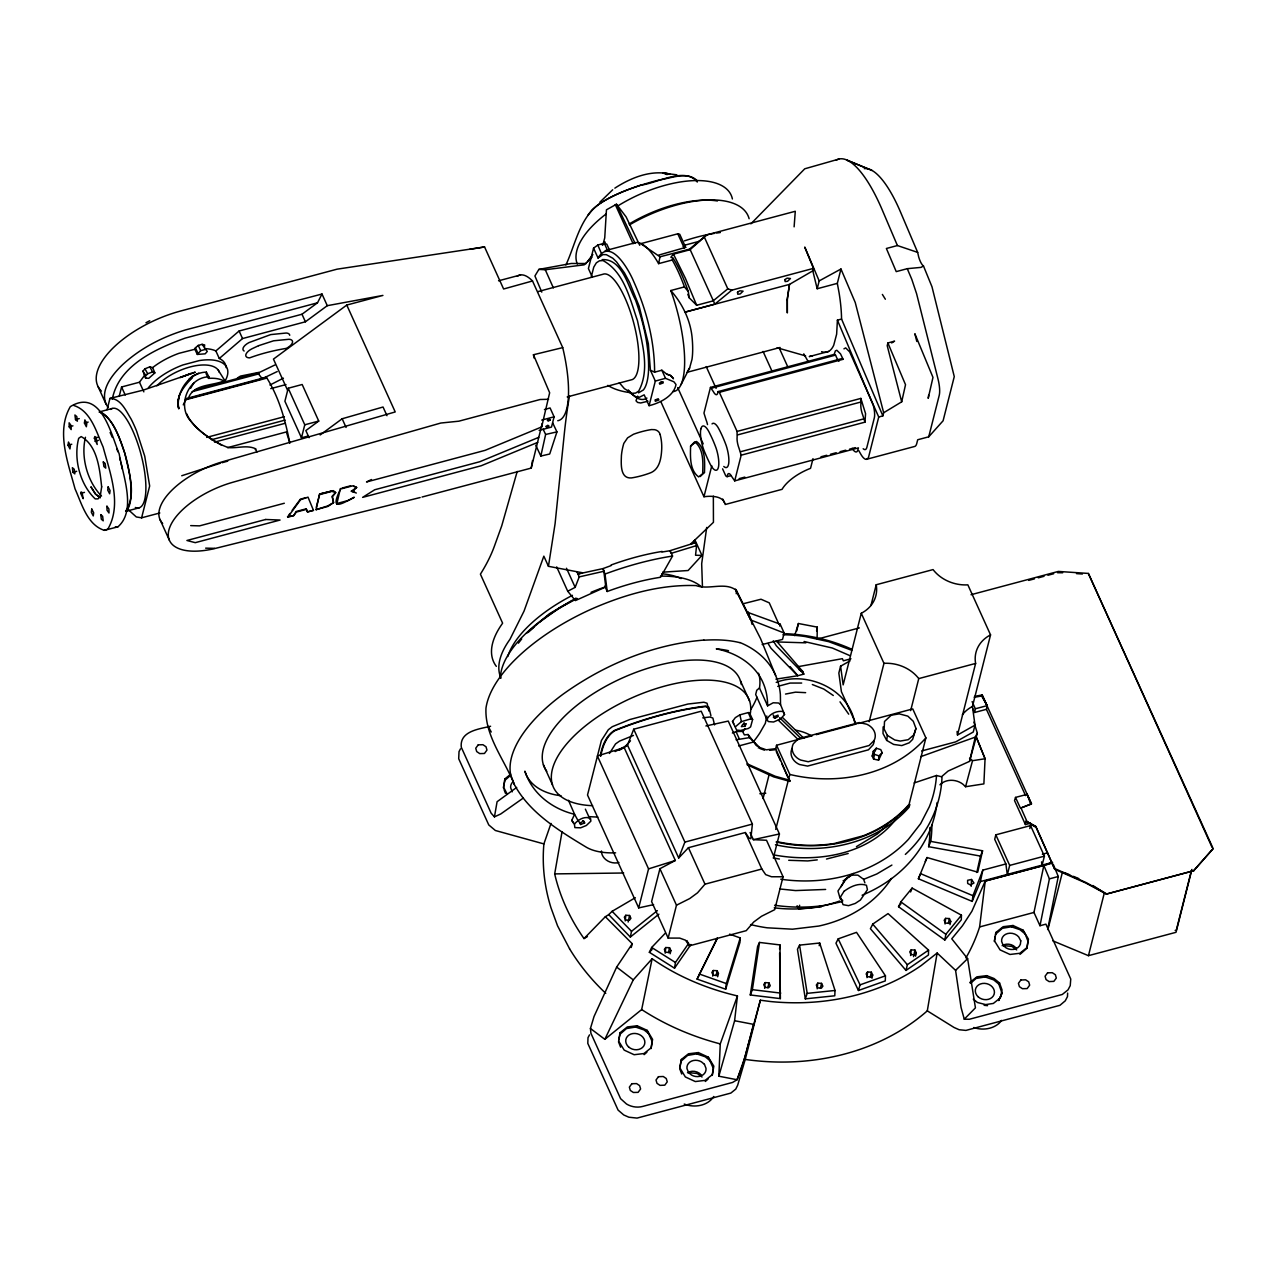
<?xml version="1.0" encoding="UTF-8"?>
<svg xmlns="http://www.w3.org/2000/svg" width="1277" height="1277" viewBox="0 0 1277 1277"><rect width="100%" height="100%" fill="white"/><g stroke="black" fill="none" stroke-linecap="round" stroke-linejoin="round"><path stroke-width="1.5" d="M673.458 378.822L670.92 375.661L666.674 374.113L661.853 370.218L654.606 372.166C654.558 340.911 646.513 309.928 633.711 281.547C628.97 270.022 610.47 237.075 598.035 258.018L593.566 248.153L597.828 245.024L604.308 243.3L606.83 244.194L609.496 250.084M690.586 446.056C690.378 456.256 689.404 470.096 698.631 476.912L704.489 472.298C704.744 462.114 705.638 448.339 696.508 441.475L690.586 446.056L694.752 441.81C703.755 448.913 703.036 462.466 702.701 472.777M817.104 638.803L817.28 627.119L798.412 623.511L794.693 635.611M883.125 726.884L883.014 733.525L886.685 740.405L893.629 744.427L901.801 745.576L909.224 742.799L912.656 739.351L915.96 728.465L913.294 721.297L907.835 716.142L899.247 713.859L891.266 715.2L884.514 721.473L884.131 729.087L887.355 735.376L894.746 739.974L900.237 741.059L908.202 739.702L913.789 734.898L915.96 728.465M837.329 283.366L817.184 288.746L819.18 280.908L840.968 269.016L837.329 283.366L839.085 292.864A78.264 23.848 75.1 0 1 841.559 319.058L837.409 320.16L836.643 334.159L833.753 345.141A78.264 23.848 75.1 0 1 821.622 351.654M928.555 950.136L928.443 955.004L906 970.424L870.419 928.714L872.734 924.117L888.042 913.598L928.555 950.136L907.356 964.694L906 970.424M885.44 975.804L885.296 980.912L858.431 990.489L835.956 943.224L838.191 938.866L856.516 932.338L885.44 975.804L860.059 984.854L858.431 990.489M961.437 915.194L961.294 919.807L944.804 940.032L898.545 906.718L900.844 901.881L912.113 888.09L961.437 915.194L945.858 934.301L944.804 940.032M982.572 850.785L980.497 856.101L928.618 846.699L930.71 841.399L982.572 850.785L977.735 872.175L927.054 857.537L918.386 878.752L972.18 901.402L980.385 881.593L1052.44 862.374L1043.852 865.455L1033.971 912.448L1039.989 925.729L1045.911 924.149L1070.749 979.044L1070.238 985.636L1068.035 989.851L1062.272 994.48L969.339 1019.269L964.263 1019.174L961.054 1007.441L955.579 970.36L937.142 953.025L921.164 965.572A217.106 181.462 14.2 0 1 770.542 1001.535L760.358 1000.21L742.831 1064.555L737.068 1079.735L718.839 1076.208L720.26 1043.9L737.452 995.932C707.091 988.797 677.736 976.666 652.132 958.724L633.264 979.874L604.835 1039.318L590.437 1028.48L594.028 1016.524L616.647 967.088L632.275 943.751L605.346 916.71L584.004 938.579A220.139 183.984 14.2 0 1 554.681 873.899L562.024 831.87M1067.636 993.091L1067.476 996.603L1065.273 1000.817L1059.958 1005.302L965.907 1030.411L959.107 1029.725L954.047 1027.474L927.294 1010.857A222.006 185.548 14.2 0 1 745.225 1059.431L737.675 1085.195L735.775 1089.105L730.843 1093.08L637.047 1118.093L628.875 1117.215L623.751 1114.965L618.084 1110.096L587.803 1043.405L587.995 1037.674L589.511 1034.865M835.03 990.473L834.775 995.789L805.324 998.853L797.471 949.274L799.562 945.124L819.674 943.017L835.03 990.473L807.192 993.362L805.324 998.853M971.19 886.318L971.51 879.47L967.615 880.3L967.663 883.461L970.456 884.897L973.968 882.998L971.51 879.47M729.598 934.157L740.229 937.925L739.974 942.314L725.671 989.212L697.098 979.108L717.307 937.909M289.783 442.864C285.266 420.277 279.344 398.089 266.909 378.088L265.712 377.338L186.522 398.472L183.249 404.857M971.031 594.715L1058.314 571.426L1088.371 573.437L1212.033 847.258M780.327 998.614L780.008 944.932L759.496 942.442L757.612 946.449L750.285 994.975L780.327 998.614L779.624 953.073M708.288 1057.164L713.827 1066.167L712.231 1075.41L713.3 1068.29L708.288 1057.164L698.343 1052.583L688.495 1053.78L681.359 1059.463L679.923 1066.806M878.592 760.166L878.927 755.888L882.136 752.68L880.779 749.631L876.293 748.21L873.308 751.275L872.207 756.064L873.596 759.097L878.592 760.166L882.136 752.68M1026.9 948.316L1028.448 939.138L1022.973 930.087L1013.012 925.506L1003.163 926.687L996.028 932.386L995.406 934.381L1002.317 928.315L1011.416 926.783L1019.956 929.704L1025.208 933.966L1027.969 941.197L1026.9 948.316L1019.988 954.382M647.136 1030.347L652.595 1039.398L651.062 1048.577L652.116 1041.457L647.136 1030.347L637.159 1025.766L627.326 1026.947L620.175 1032.662L618.754 1039.973M767.301 720.42L767.493 718.344C770.717 713.3 777.262 710.555 783.152 711.528L784.525 714.545L780.455 719.047L773.559 722L768.578 721.617L767.301 720.42L755.681 694.496L756.75 690.266L759.48 687.984A126.918 57.96 -24.4 0 0 758.554 673.218M941.979 777.422C940.91 806.745 926.942 834.743 905.345 854.409M764.62 988.302L765.178 982.604L768.946 982.859L770.254 985.668L768.802 987.648L765.019 987.392L763.71 984.599L765.178 982.604M625.219 920.925L625.794 915.29L629.577 915.481L630.918 918.291L629.481 920.222L625.698 920.047L624.357 917.221L625.794 915.29M665.189 953.169L665.764 947.534L669.547 947.71L670.888 950.535L670.154 953.775M712.726 976.139L713.3 970.504L717.179 970.712L718.424 973.505L717.658 976.777M817.184 988.813L817.759 983.162L821.542 983.354L822.883 986.163L821.446 988.095L817.663 987.919L816.322 985.094L817.759 983.162M866.987 977.623L867.562 971.989L871.345 972.18L872.686 974.989L871.952 978.23M910.597 955.531L911.171 949.88L914.971 950.072L916.295 952.881L915.561 956.138M945.044 924.005L945.618 918.371L949.402 918.562L950.742 921.371L949.992 924.628M713.348 496.162L713.444 522.309L694.305 540.57L696.588 545.582L695.55 555.24L701.951 555.431L694.864 539.804M752.392 824.08L750.828 838.75L749.152 838.143L745.289 832.524L688.431 847.689L678.694 858L627.518 745.13L633.711 729.215L701.217 711.209L752.392 824.08L684.887 842.086L678.694 858M779.561 949.098L780.008 944.932M204.432 347.025L204.671 344.934L202.101 344.343L198.27 345.397L195.445 347.759L194.854 349.275L197.328 354.431L205.182 353.825L207.273 351.462L202.101 344.343M725.671 989.212L726.326 983.561L740.229 937.925M718.839 1076.208L734.61 1020.722L737.452 995.932M965.939 957.894A223.044 186.442 14.3 0 0 979.619 926.942L985.253 881.034L1052.711 863.044M112.296 399.094C118.889 365.382 155.858 348.733 185.213 338.102L317.494 302.809L321.996 294.029L185.788 329.833C162.642 336.809 140.454 348.158 122.64 364.647C111.833 374.895 97.754 392.566 108.114 407.539M886.685 740.405L887.355 735.376M706.708 527.433L701.68 563.748L702.43 586.127M972.18 901.402L972.962 895.704L982.827 870.116L1005.877 863.954L1007.314 874.777L1009.692 865.407L995.821 834.839L1030.555 825.581L1044.41 856.149L1042.032 865.471L1041.553 861.879M371.479 479.529L366.515 481.972L485.132 450.334L541.64 426.949L542.102 423.868L531.232 468.084L422.064 497.024M503.377 787.861L505.069 778.731L510.784 774.181M994.336 941.5L995.134 936.153M750.285 994.975L752.376 989.675L759.496 942.442M665.349 933.136L651.669 947.47L649.355 952.307L674.527 968.189L675.437 962.475L688.702 943.272M541.64 426.949L549.653 392.773L533.435 354.751L562.726 347.615L532.509 280.972A75.263 22.922 75.1 0 0 517.249 276.327M819.211 945.698L819.674 943.017M927.294 1010.857L937.142 953.025M523.315 798.029L500.712 813.992L494.454 816.849L497.088 801.717L516.706 787.43M505.069 778.731L503.601 787.175L507.224 794.214M681.359 1059.463L679.891 1067.907L685.35 1076.958L695.311 1081.555L705.143 1080.374L712.295 1074.691M531.232 468.084L532.493 460.534M816.594 630.966L817.28 627.119M620.175 1032.662L618.643 1041.138L624.198 1050.125L634.126 1054.722L643.975 1053.541L651.11 1047.842M873.596 759.097L874.458 754.324L873.308 751.275M996.028 932.386L994.496 940.878L1000.051 949.88L1009.979 954.462L1019.828 953.281L1026.963 947.598M1025.559 795.603L986.435 709.326L987.121 705.638L982.141 694.959L974.527 696.396M1088.371 573.437L1213.15 848.614L1193.596 870.802L1106.313 894.092L1085.785 882.998L1054.77 869.318L1035.791 826.474L1026.101 821.207L1025.415 824.575L1030.491 823.218M722.59 468.835L725.799 475.954L727.092 476.672L727.651 474.469A9.897 3.017 75.1 0 1 731.881 476.8L734.69 480.87L741.187 455.187L864.96 422.16L865.567 413.668L860.842 398.408L737.068 431.418L719.35 392.326L718.057 391.608L717.498 393.811A9.897 3.017 75.1 0 1 713.268 391.48L710.459 387.41L703.962 413.094L706.085 419.91A9.897 3.017 75.1 0 1 707.506 424.587M591.331 276.582L593.773 267.101L596.375 262.807L599.456 260.811L603.015 260.556C624.309 272.161 630.088 299.441 637.494 320.735C642.108 343.258 650.296 369.548 638.692 391.081L635.611 393.077L632.051 393.332L624.405 388.671L619.329 382.717M766.807 715.998L765.338 723.341L759.783 733.046A126.886 57.96 -24.4 0 1 753.542 741.586M986.435 709.326L974.59 712.486L975.341 708.783L972.1 701.6M1039.989 925.729L1049.407 878.863L1043.852 865.455L985.253 881.034L971.909 911.235L962.459 925.745L951.764 938.803L967.615 958.66L975.436 1007.856L964.263 1019.174M1047.635 929.512L1058.282 876.501L1053.413 864.721M611.156 565.583L603.031 568.584L577.938 574.027L582.535 572.782L548.456 566.318L555.08 523.746L564.274 434.1A501.669 181.19 77.1 0 1 569.478 395.902M604.835 1039.318L641.677 1009.564L652.132 958.724M605.346 916.71L608.73 914.619L630.327 937.047L631.524 931.316L657.352 910.629M980.385 881.593L982.827 870.116M628.14 922.026L629.577 915.481M736.27 593.757L736.398 590.437C725.368 581.434 708.767 590.245 696.061 585.584C660.129 584.307 624.74 594.539 592.065 608.81A141.555 64.648 -24.4 0 0 485.978 708.128C484.574 735.839 504.559 759.751 514.328 784.493C529.652 813.002 559.182 830.752 586.063 847.066A87.187 39.826 -24.4 0 0 615.61 852.86M668.478 952.626L669.547 947.71M820.457 988.254L821.542 983.354M870.276 977.081L871.345 972.18M913.534 956.617L914.971 950.072M948.316 923.463L949.402 918.562M552.686 422.879L556.932 431.881L549.717 454.005L540.825 456.049L545.63 434.467L543.092 429.072M767.86 987.759L768.946 982.859M796.736 630.902L798.412 623.511M976.777 872.494L980.497 856.101M716.046 975.612L717.179 970.712M517.217 471.421L501.733 525.837L494.486 545.949A265.44 121.235 -24.4 0 1 480.407 574.171L502.627 623.192A110.365 50.41 -24.4 0 0 496.338 666.355M914.14 782.945L936.52 775.474L941.452 776.767L948.125 771.037L969.53 761.379L975.293 737.116L977.336 733.094L973.904 722.112M224.481 381.983L223.826 380.993A39.459 18.022 -24.4 0 0 208.534 378.375L208.901 376.875L206.427 372.15C189.124 372.166 175.492 392.406 178.748 408.656C174.853 396.445 184.989 385.494 192.492 377.242M94.37 438.234L94.801 436.526L95.935 437.165L97.196 444.492L94.37 438.234L97.914 437.293M80.738 493.369L81.105 491.932L82.079 492.459L83.149 498.684L80.738 493.369L84.474 492.379M107.108 409.646L109.95 398.408L143.343 390.108L195.269 372.15L180.121 377.609M119.32 395.918L121.57 386.995L139.464 382.222L145.402 374.241M128.323 509.699L136.304 516.946L141.603 517.823L149.664 485.994L144.732 456.176L136.575 431.019A61.791 18.82 75.1 0 0 131.116 419.064C126.152 411.13 120.9 398.424 109.95 398.408M206.427 372.15L206.06 373.602L208.534 378.375M309.082 437.708L305.841 430.572L318.739 421.059L302.17 384.505L288.203 388.24L284.899 401.249L301.468 437.803L308.459 435.936M301.468 437.803L304.772 424.794L288.203 388.24M316.297 507.256L319.633 494.023L331.621 491.054M316.058 509.667L319.633 494.023L333.345 490.639L335.691 492.571L332.339 496.817L333.552 502.627L327.997 506.394L316.058 509.667L327.79 505.915L333.552 502.627L332.132 496.242L335.691 492.571L331.828 491.374L319.873 494.55M336.553 503.617L348.525 500.376L354.304 497.248C343.194 502.883 329.179 512.54 339.905 490.384M336.793 504.128L340.384 488.5M593.566 248.153L588.41 268.537L592.129 276.758M544.433 409.55L550.084 407.954L554.09 416.797L551.504 427.077L539.133 430.365M661.853 370.218L665.525 378.327L673.937 381.823L676.012 384.537C673.793 396.237 659.586 403.133 649.083 405.687L655.324 381.057L650.408 370.202L648.349 343.736L639.186 306.32L629.625 282.552L624.453 272.879L616.488 261.817L612.816 258.241L606.32 254.666L602.84 254.602L598.035 258.018M600.334 755.649C602.09 746.167 605.857 735.871 614.333 730.476C643.544 718.728 674.511 709.948 705.766 706.069L708.879 707.25L710.922 715.727M600.733 756.223C602.489 746.71 606.192 736.398 614.556 730.811C643.56 719.047 674.352 710.235 705.463 706.58L708.192 707.729L709.022 711.113M813.002 458.651L810.544 468.324A35.932 16.409 -24.4 0 0 782.035 489.346L725.192 504.511A35.932 16.409 -24.4 0 0 703.962 496.753L711.784 465.818M737.068 431.418L737.116 437.085A9.897 3.017 75.1 0 0 739.064 448.371L741.187 455.187M653.601 904.643L638.692 907.899L648.556 868.871L597.397 755.984L624.182 747.604L627.518 745.13L615.179 751.546M619.042 750.349L624.182 747.604L675.341 860.475L659.922 868.711L651.605 901.594L668.142 938.084L679.699 938.1L685.526 940.207L689.388 945.826L746.231 930.662L753.701 922.026L761.507 916.279L774.74 909.655L783.056 876.772L766.519 840.266L753.334 839.659L750.094 832.508M817.184 288.746L812.81 270.852L813.449 268.378L804.749 247.068L819.18 280.908M668.142 938.084L676.475 905.201L659.922 868.711M779.688 626.033L780.167 624.166L746.853 612.05L750.924 620.031L784.158 633.025L782.53 639.426L762.146 644.534M860.842 398.408L860.874 404.075A9.897 3.017 75.1 0 0 862.837 415.36L864.96 422.16M763.071 798.54L769.249 774.117M891.633 342.954L894.586 341.135L887.898 342.986L887.212 345.7L901.69 401.824L883.668 412.742L882.87 415.887L878.736 417.004L868.791 456.272A19.235 5.858 75.1 0 1 860.666 453.958L858.735 450.558M747.109 764.747L773.543 776.831L789.793 781.396L775.666 748.673L776.544 745.257L812.443 735.68M773.319 858.128L779.433 833.961L728.257 721.074L705.894 725.975M901.69 401.824L905.521 384.712L887.898 342.986M850.131 660.816L840.585 666.195L838.845 673.043L841.415 691.719L856.005 723.883M921.659 750.956L955.755 741.857L973.282 732.008L975.005 725.144L972.436 706.484L990.553 634.892L967.854 584.85A35.932 30.025 14.2 0 1 933.056 569.59L876.214 584.754A35.932 30.025 14.2 0 1 861.273 613.279L843.155 684.871L840.585 666.195M870.962 605.474L876.214 584.754M821.319 906.893L798.748 908.809L799.641 905.249M928.73 436.814L939.218 395.391A19.299 5.874 75.1 0 0 938.036 379.141L916.583 293.694L911.778 279.28L907.261 268.681L896.231 271.618L886.382 248.488L897.412 245.551L917.668 252.383L918.69 256.98A11.222 3.416 75.1 0 0 923.479 265.983L931.987 286.782L954.27 376.603L943.096 420.772L928.73 436.814L917.7 439.751L916.758 443.486A19.235 5.858 75.1 0 1 914.396 446.535L866.429 459.321M869.19 721.728L883.955 663.338L861.273 613.279M910.661 710.619L918.754 678.598L975.612 663.433A35.932 30.025 14.2 0 1 990.553 634.892M857.777 723.58L912.752 708.911L925.889 737.898L909.08 804.35A135.123 112.935 14.2 0 1 863.124 835.812L834.376 843.49A135.123 112.935 14.2 0 1 776.687 841.559M975.005 725.144L957.495 735.009L975.612 663.433M995.821 834.839L994.703 839.292L1005.877 863.954M1029.805 828.55L1030.555 825.581M1047.954 929.433L1062.528 871.824M1052.918 940.894L1088.451 955.675L1104.366 892.799L1092.841 885.504M1191.425 870.499L1176.34 930.103L1175.159 930.422M1191.92 869.429L1176.021 932.306L1088.451 955.675M255.32 449.616L255.544 448.738C246.828 444.731 237.394 448.466 228.36 447.604C214.217 442.576 200.92 433.158 191.279 421.633C176.322 406.836 188.086 376.923 208.901 376.875M775.73 829.412L789.824 774.453L776.544 745.257M1054.77 869.318L1035.791 826.474L1026.101 821.207L1035.663 827.209M745.225 1059.431L760.358 1000.21M977.336 733.094L969.53 761.379M602.872 245.04L604.739 237.857L606.447 209.811L616.488 204.224L626.145 216.946L639.729 245.296M965.556 786.728L972.531 760.693L985.062 758.746L983.881 783.886L965.556 786.728L962.906 784.206A16.17 13.52 14.2 0 0 939.952 784.796M752.6 719.542L750.605 726.9L748.338 728.465L740.612 730.46L736.637 730.093L732.503 721.409L735.313 717.658L739.878 714.849L748.306 712.566L749.807 713.444L752.6 719.542L750.94 718.839L741.41 721.633L735.44 726.757M631.205 947.518L632.275 943.751M1022.143 807.527L1031.481 803.856L1027.155 794.342L1015.518 797.407L1014.529 800.567L1025.415 824.575M710.459 387.41L834.232 354.383L835.35 350.904L836.818 350.265L840.505 353.873L843.107 359.316L719.35 392.326M197.328 354.431L200.681 350.68L205.549 349.403M681.088 384.537L689.628 367.92L691.99 359.412A61.791 18.82 75.1 0 0 692.198 338.597C690.729 320.703 682.588 303.926 670.808 290.533L684.456 286.894L688.303 291.651L689.309 297.908L696.651 305.267L713.173 300.861L727.794 288.825L731.849 290.15L813.449 268.378M970.472 983.386L976.043 978.469L985.142 976.937L993.682 979.874L998.837 984.104L1002.014 993.203L998.758 1000.577M569.558 948.747L557.554 925.825L550.978 907.771A222.006 185.548 14.2 0 1 543.89 843.921L551.01 823.426M565.903 264.993C575.368 244.561 579.614 218.463 598.737 204.384C611.555 195.541 626.289 190.002 640.99 185.133C656.665 183.377 685.19 166.393 697.29 182.036M179.418 395.136L177.758 402.494L178.748 408.656M556.692 566.908L567.722 591.251L575.161 587.356L579.231 576.885L576.965 571.873M910.597 891.953L912.113 888.09M875.064 751.323L876.293 748.21M85.463 437.277C80.595 457.118 87.411 481.668 101.522 496.067M918.386 878.752L920.621 873.66L972.962 895.704M925.282 861.48L927.054 857.537M573.66 823.33L571.777 820.345L574.57 814.279L568.457 800.28M998.742 1000.21L1002.014 993.203M842.74 900.397L840.186 898.737L837.967 890.979L846.954 877.73L851.599 875.096L857.905 875.128L863.635 879.342L864.896 882.87M605.154 250.675L633.695 243.141A76.891 23.417 75.1 0 1 658.613 263.637L660.001 256.805L690.554 248.855M697.098 979.108L717.323 938.467M974.191 697.322L981.63 695.997L982.141 694.959L1031.481 803.856L1020.419 808.149L1015.518 797.407M460.486 748.817L459.018 751.626L458.698 758.73L488.756 824.926L495.364 830.497L543.906 843.921M658.613 263.637L672.261 259.997L673.171 258.289L670.856 257.236L673.474 254.155L690.011 249.749L706.788 234.872L795.284 211.28L794.118 226.843M744.986 726.102L746.311 723.74L742.799 724.282L741.394 726.629L744.986 726.102L744.044 722.622M841.048 886.701L845.039 879.582L853.403 873.5M604.787 586.111L607.229 591.49A147.541 67.394 -24.4 0 1 660.544 577.268L672.548 556.054L671.463 553.26L696.588 545.582M637.654 396.125L636.01 400.802L637.59 402.431L640.703 402.989L647.998 401.217M287.74 517.217L300.606 499.69L308.012 497.136L313.472 510.353L307.47 511.917L306.177 508.837L296.12 511.518L293.71 515.605L287.74 517.217L289.847 513.514M586.303 263.525L571.25 263.477L538.878 269.399L534.919 275.96L541.783 292.13M190.512 388.416L193.833 382.988M223.826 380.993C212.429 385.941 193.019 383.898 188.31 398.584L260.396 379.349M609.416 753.462L615.546 743.916L619.537 741.107L633.44 735.44M998.837 984.104L999.572 983.019L994.017 978.501L986.738 975.66L976.905 976.841L969.754 982.556M674.527 968.189L690.905 944.485M1213.15 848.614L1193.596 870.802M872.207 756.064L874.442 752.887M588.106 214.855L591.874 210.162A61.152 21.709 -15.2 0 1 604.707 200.553C621.755 190.832 640.607 184.734 659.539 179.881C671.239 178.301 687.058 171.102 696.843 180.376M292.178 510.321L300.382 499.163L306.097 497.647M665.764 947.534L664.343 949.465L665.668 952.275L669.467 952.466L670.888 950.535M713.3 970.504L711.864 972.436L713.204 975.245L716.988 975.436L718.424 973.505M867.562 971.989L866.141 973.92L867.482 976.729L871.265 976.921L872.686 974.989M911.171 949.88L909.751 951.828L910.996 954.605L914.875 954.829L916.295 952.881M945.618 918.371L944.182 920.302L945.523 923.111L949.306 923.303L950.742 921.371M306.416 509.363L296.36 512.045L293.71 515.605L287.501 516.69M1001.647 1020.387C995.533 1028.783 983.226 1030.938 973.776 1027.506M518.398 643.161L521.702 638.931M713.763 1096.48C707.713 1106.058 694.161 1108.037 684.217 1104.062M898.545 906.718L900.955 903.765M897.029 817.807C869.27 855.015 816.993 862.949 773.91 854.92M783.056 876.772L771.5 876.756L765.689 874.633L761.826 869.014L704.984 884.179L697.513 892.831L689.708 898.577L676.475 905.201M152.633 367.6L154.852 372.9L148.786 378.311L145.61 378.072L143.008 371.048L144.987 368.798L149.808 366.85L152.633 367.6A46.004 21.023 -24.4 0 1 179.003 353.314L194.854 349.275M145.61 378.072L145.37 376.268L147.653 373.746L152.617 371.942L154.852 372.9M701.951 555.431L688.111 570.516L662.651 572.176M625.363 746.279L630.487 740.836M649.355 952.307L652.068 949.481M925.889 737.898C892.623 775.554 837.233 785.85 789.824 774.453M125.609 511.263C136.99 494.502 128.706 471.676 124.859 453.431C119.32 438.681 114.914 419.734 99.734 412.04M750.876 223.858L804.749 168.803L838.766 159.114M574.411 824.128C578.034 819.69 584.898 815.62 590.565 818.525L590.884 821.127L586.366 825.485L580.652 827.815L574.858 827.608L574.411 824.128L571.777 820.345M874.138 740.452L869.11 745.513L808.213 761.746L800.647 760.054A14.159 11.828 14.2 0 1 793.288 743.837L798.333 738.76L859.229 722.559L866.78 724.235A14.159 11.828 14.2 0 1 874.138 740.452A14.159 11.828 14.2 0 1 873.021 744.906L868.456 749.822L807.575 766.088L799.514 764.508A14.159 11.828 14.2 0 1 792.155 748.29M700.259 476.529L704.489 472.298M599.855 202.213L612.689 189.778M608.73 914.619L612.114 911.315L635.323 897.715M955.579 970.36L967.615 958.66M592.049 257.22L584.164 264.834L545.279 269.75L538.878 269.399M526.395 633.376L549.302 613.822L576.039 598.067M694.305 540.57L690.697 543.938L695.279 542.725L669.834 550.754L661.949 552.031M528.103 632.466L533.85 627.294M539.596 622.138L559.757 607.613L570.947 601.403M188.82 379.349L192.635 375.997L198.749 373.155M504.431 780.742L509.97 775.873M619.553 1034.641L626.464 1028.56L635.579 1027.043L644.103 1029.964L649.355 1034.226M644.135 1054.642L646.896 1052.216M680.721 1061.474L687.649 1055.393L696.747 1053.86L705.271 1056.797L710.443 1061.027M705.319 1081.475L708.081 1079.049M887.77 825.006L877.331 834.009L856.436 846.651M204.528 348.621A46.004 21.023 -24.4 0 1 215.861 350.936L239.102 330.998L301.995 314.238L317.494 302.809M226.157 367.632A46.004 21.023 -24.4 0 0 219.293 358.486L242.534 338.565L305.411 321.788L327.279 305.682L382.924 295.418L346.769 305.059L273.454 359.108L287.692 390.523M188.437 380.881L191.981 377.896M706.788 234.872L689.803 248.855L714.865 304.118L731.849 290.15M635.579 1027.043L637.159 1025.766M696.747 1053.86L698.343 1052.583M1011.416 926.783L1013.012 925.506M985.142 976.937L986.738 975.66M630.327 937.047L658.884 914.172M320.16 434.962L342.156 418.76L383.036 407.012L386.979 415.695M356.331 493.034L351.351 491.182L356.682 487.447L353.729 486.058M614.844 188.15C630.79 177.822 650.504 169.729 669.755 173.991L664.95 173.337L676.858 174.805M845.039 879.582L851.599 875.096M658.82 255.065L685.685 247.371L679.715 234.234L677.784 233.803L640.783 243.668L660.001 256.805M891.905 865.072L876.804 873.979L863.635 879.342M283.414 378.168L269.926 385.031M584.004 938.579L587.42 936.568M274.922 364.967L260.061 372.134L240.619 376.061A9.514 4.342 -24.4 0 0 237.203 378.279M646.928 398.105C639.905 402.638 632.482 395.184 628.348 389.964M812.81 270.852L789.473 284.404L685.158 312.099L714.865 304.118M277.237 371.559L262.902 378.391M923.479 265.983L920.988 267.388L907.261 268.681M145.961 322.762L149.744 320.719M843.937 348.844L845.709 347.903L849.668 351.861L878.736 417.004M774.772 718.297L778.252 716.525L777.948 715.12L773.335 717.131L774.772 718.297L773.223 714.928M1106.313 894.092L1193.931 870.627M777.741 686.387L790.08 683.067L801.685 683.051M843.107 880.795L846.699 879.151M181.063 377.194L190.704 373.427M117.899 526.842C136.878 510.497 122.72 474.805 119.176 453.894C111.243 434.771 101.075 387.681 70.315 406.645C55.837 431.45 68.176 463.168 75.024 488.836C81.76 503.745 87.107 524.767 104.299 530.338L117.899 526.842L115.377 526.747M538.686 437.373L479.817 461.715L374.704 489.761L362.62 497.376L481.237 465.738L537.745 442.369M732.391 733.03L736.031 731.545L742.56 731.402L744.379 734.913L748.067 734.498L757.181 746.247M736.095 739.798L749.487 737.627L759.655 747.46L766.328 749.822L775.666 748.673M580.636 824.511L584.643 822.963L583.781 821.079L580.333 822.771L580.636 824.511L578.816 821.382M920.845 756.607L975.293 737.116M776.224 682.381C807.431 670.329 850.099 689.58 854.967 724.33M104.299 530.338L107.811 529.173C122.305 504.367 109.966 472.65 103.102 446.982C96.382 432.073 91.018 411.05 73.827 405.479M758.251 747.907L759.655 747.46M220.219 463.264L181.733 475.746M648.556 868.871L675.341 860.475M602.153 259.63C621.899 258.449 628.156 286.351 635.627 300.35C643.416 322.474 649.051 345.764 648.588 369.356A69.166 21.07 75.1 0 1 643.369 389.964L638.468 392.869M848.199 853.483L826.49 859.038M222.038 462.705L227.721 461.157M812.571 355.708L809.283 356.586L828.565 351.446M490.591 726.262C479.226 729.007 459.369 731.098 461.3 747.284L491.15 813.21L494.454 816.849M817.679 639.011L859.341 627.901M498.557 280.796L520.505 274.954M532.509 280.972L503.617 289.001L484.558 246.956L337.048 269.176L180.472 311.061A79.142 36.155 -24.4 0 0 101.41 391.081M684.328 245.296L699.509 241.241M537.809 291.635L602.84 274.3A54.688 16.665 75.1 0 1 633.089 320.639A54.688 16.665 75.1 0 1 632.243 379.588L567.211 396.924M99.319 411.928L112.264 408.464M75.519 419.59L77.386 421.187L76.796 416.589L74.928 414.993L75.519 419.59L79.238 418.601M195.142 389.804L257.858 373.076L262.296 378.838M192.157 391.672L259.247 373.762M69.213 426.853L71.177 429.583L71.097 425.56L69.134 422.815L69.213 426.853L72.933 425.848M84.442 423.07L84.873 419.894L86.788 423.581L86.357 426.757L84.442 423.07L88.161 422.08M185.373 399.845L266.909 378.088M270.74 388.639L285.984 384.569M68.048 445.242L68.479 442.05L70.395 445.737L69.964 448.929L68.048 445.242L71.767 444.236M94.897 441.267L98.441 440.326M72.965 472.282L74.832 473.879L74.258 469.282L72.374 467.685L72.965 472.282L76.684 471.293M206.682 437.388L284.388 416.669M211.551 439.719L285.09 420.101M214.536 442.129L284.883 423.373M304.772 424.794L318.739 421.059M227.561 447.636L286.367 431.945L289.815 442.975M126.343 511.215L139.305 507.767M141.603 517.823L159.833 512.971M686.866 372.357L780.119 347.472M655.324 381.057L665.525 378.327M541.735 420.101L554.09 416.797M711.752 388.128L835.525 355.102L837.042 358.454A9.897 3.017 75.1 0 0 838.973 361.152M284.324 503.25L199.547 525.869L190.688 525.613M340.608 489.027L352.564 485.851L356.682 487.447L352.149 491.613L354.447 491.406L351.351 491.182M718.057 391.608L841.814 358.598L843.107 359.316M420.165 497.535L215.254 548.424A61.95 28.302 -24.4 0 1 168.883 530.067A61.95 28.302 -24.4 0 1 231.919 482.53L440.788 423.038L458.842 421.187L540.171 399.493L548.567 399.286M737.675 434.882L861.432 401.872M740.596 451.723L864.353 418.712M727.092 476.672L730.907 475.651M739.112 478.636L744.826 477.103M820.983 456.783L826.698 455.266M830.513 454.245L836.212 452.728M840.027 451.707L845.741 450.19M849.54 449.169L855.255 447.652M734.69 480.87L858.463 447.86L857.378 451.244A14.398 4.39 75.1 0 1 852.19 448.371M1028.703 580.397L1034.466 578.864M1038.297 577.842L1044.059 576.294M1047.906 575.273L1053.669 573.74M850.961 658.772L843.347 660.816L842.373 658.677L797.838 666.706M768.068 643.528L771.005 648.269L797.678 675.756L803.824 674.112L802.754 671.494L776.352 640.862M738.681 745.976L753.781 741.937L756.016 744.922M816.211 734.674L855.877 724.091M975.341 708.783L987.121 705.638L981.63 695.997M1042.351 854.233L1047.587 852.828M1009.692 865.407L1044.41 856.149M1049.407 878.863L1058.282 876.501M979.603 926.942L1033.971 912.448M342.076 488.053L350.552 485.819M742.815 603.845L760.996 599.232L769.265 602.84L778.89 624.245M545.63 434.467L556.932 431.881M579.231 576.885L603.813 571.298L603.031 568.584L605.011 574.059L607.229 591.49M753.334 839.659L779.433 833.961M842.565 901.514L825.245 905.297A151.867 126.918 14.2 0 1 774.612 905.249M785.515 694.065L795.555 692.15L805.643 692.661M775.921 679.156L797.678 675.756M484.558 246.956L469.697 249.35M1057.5 572.719L1062.672 572.766M702.765 717.834L709.964 717.004L712.869 718.041L714.561 724.905M817.264 859.884L807.734 860.937L788.707 860.283M769.792 750.317L775.426 749.695M703.962 640.064C653.074 644.231 604.197 664.647 562.918 694.289A141.811 64.776 -24.4 0 0 510.688 774.947L514.328 784.493M759.863 793.719L765.769 793.256M825.644 889.446L795.523 890.58L779.864 888.968M777.182 641.948L805.867 642.842M214.568 548.344L205.661 548.152M554.681 873.899L623.671 873.005M588.505 816.642L597.828 817.072M1076.479 573.628L1082.401 573.996M785.658 633.695C808.421 634.717 831.008 639.841 851.775 649.243M1003.403 945.571L1011.943 946.417L1016.715 949.928M688.734 1072.648L697.274 1073.51L702.031 1077.006M984.12 1005.302L987.568 1005.669M752.376 989.675L780.758 993.107M774.437 858.176L779.417 859.022M775.442 844.736C822.26 855.255 876.549 844.289 909.112 807.208L909.799 804.462C877.187 841.463 822.995 852.525 776.129 841.99M804.047 641.501L832.301 648.014L849.78 655.58M561.034 795.715C546.077 794.15 529.444 786.696 524.895 771.148C531.934 793.448 552.303 809.059 574.57 814.279L577.97 820.52M734.61 1020.722L753.494 1024.346L745.145 1056.526L737.068 1079.735L732.599 1082.433L642.666 1106.441A18.022 15.053 14.2 0 1 626.512 1104.014L620.59 1098.667L590.916 1033.269L590.437 1028.48M683.227 246.7L685.685 247.371M790.048 780.359L775.203 776.24L747.109 763.806M805.627 355.916L777.134 347.775M662.843 172.954L667.169 174.63M720.26 1043.9C692.485 1036.637 665.78 1025.239 641.677 1009.564M666.674 374.113L670.313 375.358L673.298 378.279M874.458 754.324L878.927 755.888M699.333 974.016L726.326 983.561M759.799 748.466L764.476 750.158M812.332 684.536L823.777 689.053L833.306 695.502M872.063 170.495L847.305 160.295L868.009 168.835M1064.348 872.59L1069.775 874.841M1073.398 876.357L1078.842 878.608M851.743 650.296L828.741 641.677L805.356 636.569A145.418 121.554 14.2 0 0 782.929 634.733M1054.946 868.647L1085.993 882.519L1106.696 893.9M650.408 370.202L654.606 372.166M799.226 669.85L802.754 671.494M740.006 642.554C752.376 647.599 763.566 655.771 771.053 666.945A146.791 91.513 -29.7 0 1 780.375 694.512L780.534 704.569L784.525 714.545M834.232 354.383L835.525 355.102M221.831 445.386C208.422 436.973 193.162 428.864 186.586 413.62M651.669 947.47L675.437 962.475M900.844 901.881L945.858 934.301M633.264 979.874L616.647 967.088M780.534 704.569L778.523 703.004L773.192 702.781L767.605 705.846L759.48 687.984M973.297 999.141L977.432 1002.493L985.621 1004.584L993.33 1003.451L1000.434 997.8L1002.046 989.994L999.572 983.019M1016.284 948.109L1013.363 945.714A9.657 8.061 14.2 0 0 1002.158 945.666M628.252 391.56L635.802 396.748L639.378 397.259L644.167 394.848L649.083 405.687M782.689 717.69L803.84 738.266M779.624 717.722L800.535 738.074M778.316 720.18L797.933 739.351M803.824 674.112L776.304 645.763L773.255 640.815M612.114 911.315L631.524 931.316M582.599 820.616L584.643 822.963M790.064 666.578L797.471 675.262M872.734 924.117L907.356 964.694M567.722 591.251L575.384 600.589L605.793 586.941L603.813 571.298M840.011 701.839L848.71 714.178M671.463 553.26L669.834 550.754L671.367 553.436M218.303 370.234L225.981 382.43M882.375 294.428L885.36 299.233M1022.973 930.087L1025.208 933.966M732.503 721.409L733.796 723.66M803.776 353.857L808.437 362.061M488.069 726.246L491.246 731.992M149.808 366.85L152.617 371.942M797.103 905.76L798.748 908.809M144.987 368.798L147.653 373.746M976.091 736.59L985.062 758.746L976.235 737.005M747.955 611.763L750.924 620.031L735.408 589.16L760.581 638.66L775.634 675.485M673.474 254.155L685.414 278.338L696.651 305.267M736.398 590.437L750.924 620.031M616.488 204.224L635.132 243.428M838.191 938.866L860.059 984.854M535.765 445.226L540.825 456.049M110.125 432.536L112.376 437.42M727.794 288.825L704.633 237.73M585.377 809.155L590.102 819.419M198.27 345.397L200.681 350.68M677.784 233.803L684.36 248.249M615.259 204.528L633.121 243.747M139.464 382.222L143.854 391.863M973.042 709.054L974.59 712.486M779.353 348.27L787.59 366.435M763.055 351.414L772.106 371.399M706.213 366.579L716.094 388.384M677.688 387.601L703.212 443.901M722.718 499.052L724.362 502.691M604.308 243.3L607.98 251.409M661.135 402.319L703.962 496.753M776.24 751.514L780.359 760.597M782.003 764.221L787.765 776.927M788.579 778.731L789.793 781.396M740.452 680.896L749.567 700.977M748.067 734.498L749.487 737.627M745.289 832.524L761.826 869.014M566.493 568.249L575.161 587.356M688.431 847.689L704.984 884.179M633.711 729.215L684.887 842.086M548.456 566.318L543.842 556.165L524.033 611.124L509.954 639.346A110.365 50.41 -24.4 0 0 501.015 678.119M687.01 940.622L689.388 945.826M638.692 907.899L587.516 795.028L601.403 740.516L608.331 729.726L612.29 726.693L629.88 719.526L687.952 704.026L703.866 702.222L707.043 703.212L708.751 710.06M346.769 305.059L395.216 411.944L222.517 461.779A61.95 28.302 -24.4 0 0 162.658 523.49M543.411 764.827L552.51 784.908M321.996 294.029L327.279 305.682M301.995 314.238L305.411 321.788M342.156 418.76L346.083 427.444M239.102 330.998L242.534 338.565M313.472 510.353L307.47 511.917L306.177 508.837M215.861 350.936L219.293 358.486M195.445 347.759L197.807 352.979M143.008 371.048L145.37 376.268M121.57 386.995L125.226 395.04M159.96 519.452L169.362 540.187M98.121 386.676L106.007 404.123M780.167 624.166L784.158 633.025M545.279 269.75L553.356 287.868M736.031 731.545L739.16 738.569M1020.834 807.623L1027.522 822.723M837.409 320.16L873.292 405.352A14.159 4.31 75.1 0 1 874.314 417.914L866.86 447.365A14.159 4.31 75.1 0 1 863.172 448.738M917.668 252.383L900.54 212.11A89.374 27.232 75.1 0 0 864.29 168.66M897.412 245.551L882.295 210.066A105.145 32.021 75.1 0 0 836.259 160.136M840.968 269.016L855.255 302.537L883.668 412.742M841.559 319.058L882.87 415.887M597.828 245.024L601.212 253.022M748.306 712.566L750.94 718.839M687.808 294.349L689.309 297.908M255.544 448.738L256.9 452.09M618.483 1041.761L620.622 1047.204M679.667 1068.594L681.726 1074.021M504.064 789.665L505.453 793.288M512.205 791.836L510.672 787.781A9.657 8.061 14.2 0 1 512.891 781.923M1027.155 794.342L1030.826 804.446M751.323 621.5L752.121 624.421M119.607 457.725L120.373 460.646M916.806 341.47L914.859 333.728L932.976 377.385L928.187 398.344A19.299 5.874 75.1 0 0 928.602 395.231M120.772 462.098L122.384 469.17M739.878 714.849L741.41 721.633M799.562 945.124L807.192 993.362M156.895 385.83A37.241 17.016 -24.4 0 1 193.306 366.196A37.241 17.016 -24.4 0 1 219.341 372.437M110.572 409.422A51.463 15.675 75.1 0 1 141.492 456.24A51.463 15.675 75.1 0 1 135.33 507.48M99.351 412.184A51.463 15.675 75.1 0 1 125.896 457.182A51.463 15.675 75.1 0 1 126.2 510.768M289.719 335.292A9.466 4.326 -24.4 0 0 286.144 333.026L270.724 334.59L249.031 342.571A9.466 4.326 -24.4 0 0 244.115 351.031M533.435 354.751A75.279 22.938 75.1 0 1 534.265 358.294M225.375 380.482A46.004 21.023 -24.4 0 0 199.388 360.561L182.866 364.967A46.004 21.023 -24.4 0 0 148.308 387.857M562.71 347.599A75.263 22.922 75.1 0 1 557.746 420.708M602.393 244.37A84.298 38.502 -24.4 0 1 604.963 241.896M629.13 224.002A84.298 38.502 -24.4 0 1 717.451 200.968M617.174 206.347A84.298 38.502 -24.4 0 1 732.391 198.957M577.268 263.988A84.298 38.502 -24.4 0 1 606.224 213.897M507.799 656.554A102.096 46.626 -24.4 0 1 572.463 595.337M661.821 573.74A102.096 46.626 -24.4 0 1 681.104 578.577M660.097 434.483A86.341 59.269 -32.5 0 1 661.725 449.025C661.247 458.235 659.666 469.952 649.45 473.224A77.466 53.171 -32.5 0 1 631.476 477.917C619.776 478.891 621.181 463.343 621.42 455.506A86.357 59.253 -32.5 0 1 623.799 443.406L627.614 437.835L633.488 434.26A76.54 52.533 -32.5 0 1 651.462 429.567L654.766 429.695A12.674 8.7 -32.5 0 1 660.097 434.483M611.092 564.993A184.111 104.251 -27.6 0 1 662.14 551.441M605.011 574.059A185.724 84.825 -24.4 0 1 672.548 556.054M116.814 448.722A51.479 15.675 75.1 0 1 117.803 451.691M592.592 805.691A107.204 48.957 -24.4 0 1 561.513 750.557A107.204 48.957 -24.4 0 1 679.141 682.764A107.204 48.957 -24.4 0 1 750.078 714.928M744.874 728.449A107.204 48.957 -24.4 0 1 743.07 731.513M546.779 771.324A107.204 48.957 -24.4 0 1 622.984 677.704A107.204 48.957 -24.4 0 1 741.33 684.52M756.974 697.21A126.902 57.96 -24.4 0 1 750.908 709.294M728.513 650.695A126.918 57.96 -24.4 0 0 716.285 648.86C733.732 652.228 750.557 661.454 760.054 676.874A132.313 82.478 -29.7 0 1 767.605 705.846M703.835 640.24A135.075 61.599 -24.3 0 1 739.878 642.666M883.955 663.338A35.932 30.025 14.2 0 1 918.754 678.598M957.495 735.009A35.932 30.025 14.2 0 1 957.096 731.45M962.363 714.785A35.932 30.025 14.2 0 1 972.436 706.484M936.52 775.474A145.418 121.554 14.2 0 1 929.289 806.825L920.637 823.617L908.474 839.292A145.418 121.554 14.2 0 1 780.774 879.214M937.126 802.531A151.867 126.918 14.2 0 1 862.103 895.209M618.93 862.502A12.866 10.759 14.2 0 1 601.451 851.009M500.392 677.864A112.935 51.575 -24.4 0 1 577.364 598.514M591.043 592.32A112.935 51.575 -24.4 0 1 604.963 587.021M660.448 576.15A112.935 51.575 -24.4 0 1 701.823 587.133M795.523 730.157A40.545 33.888 14.2 0 1 811.454 735.807M839.627 901.019A128.37 107.3 14.2 0 1 774.245 907.835M629.976 392.598A111.163 50.777 -24.4 0 1 607.82 385.367M684.44 240.874A103.916 47.472 -24.4 0 1 714.609 233.34M716.541 233.052A103.916 47.472 -24.4 0 1 720.34 232.542M670.808 290.533A76.891 23.417 75.1 0 1 672.771 391.592M723.772 466.472A18.022 5.491 75.1 0 0 728.752 463.056A18.022 5.491 75.1 0 0 726.198 445.529A54.895 16.729 75.1 0 0 717.85 427.109A18.022 5.491 75.1 0 0 712.039 423.9M673.171 258.289A73.683 22.443 75.1 0 1 688.303 291.651M672.261 259.997A76.891 23.417 75.1 0 1 684.456 286.894M587.468 261.849A91.21 41.662 -24.4 0 1 592.879 254.586M602.169 244.881A91.21 41.662 -24.4 0 1 604.835 242.486M629.577 224.848A91.21 41.662 -24.4 0 1 749.12 218.734M689.628 367.92A61.775 18.82 75.1 0 1 687.537 371.096M605.761 993.362A222.006 185.548 14.2 0 1 569.558 948.763M891.474 878.432A130.286 108.896 14.2 0 1 818.812 926.048L792.49 929.193L767.19 927.804A130.286 108.896 14.2 0 1 750.541 924.548M929.848 827.56A154.086 128.785 14.2 0 1 928.618 846.699M931.875 824.83A154.884 129.456 14.2 0 1 930.71 841.399M969.53 758.33A19.889 16.617 14.2 0 1 972.531 760.693M687.489 1072.76A9.657 8.061 14.2 0 1 701.233 1074.931M655.309 399.909L655.293 401.281L658.884 399.988L658.214 398.759L655.309 399.909M787.239 299.68L787.318 312.945L787.366 298.563L789.473 284.404L787.239 299.68M100.739 514.631L101.33 519.228L103.214 520.824L102.623 516.227L100.739 514.631M103.293 461.939L103.884 466.536L105.752 468.132L105.177 463.535L103.293 461.939M101.665 486.84L100.26 496.035L98.058 498.876L95.232 498.892C79.94 484.462 73.316 458.587 78.695 438.314L81.169 436.59C97.659 445.817 99.734 469.744 101.665 486.84M1020.77 940.846L1020.387 944.15A9.657 8.061 14.2 0 1 1006.18 947.933L1003.211 945.491L1001.631 941.436A9.657 8.061 14.2 0 1 1007.601 933.535A9.657 8.061 14.2 0 1 1018.679 936.887L1020.77 940.846M106.949 506.235L107.029 510.257L108.992 513.003L108.912 508.964L106.949 506.235M737.499 292.241L737.771 294.221L740.213 293.918L743.086 291.156L739.782 290.789L737.499 292.241M784.876 279.615L785.147 281.594L787.59 281.275L790.447 278.514L787.159 278.147L784.876 279.615M844.001 891.33L840.458 897.029L843.028 904.675L848.503 905.68L855.271 903.43L860.411 900.046L867.434 889.67L866.444 885.264C858.431 882.583 850.354 886.669 844.001 891.33M478.237 744.842L475.73 748.242L476.704 751.578L479.737 753.606L484.446 753.478L486.968 750.078L486.01 746.758L482.945 744.714L478.237 744.842M631.876 1083.726L629.353 1087.126L630.311 1090.446L633.376 1092.473L638.085 1092.362L640.607 1088.962L639.617 1085.626L636.585 1083.598L631.876 1083.726M658.453 1076.703L656.011 1080.023L657.001 1083.343L660.017 1085.37L664.806 1085.163L667.248 1081.842L666.259 1078.522L663.242 1076.495L658.453 1076.703M1020.866 980.018L1018.423 983.338L1019.413 986.674L1022.43 988.701L1027.155 988.574L1029.661 985.174L1028.703 981.853L1025.639 979.81L1020.866 980.018M1047.587 972.835L1045.065 976.235L1046.055 979.571L1049.087 981.582L1053.86 981.374L1056.318 978.07L1055.361 974.734L1052.296 972.707L1047.587 972.835M91.768 509.06L91.337 512.237L93.253 515.924L93.684 512.747L91.768 509.06M108.162 486.888L107.731 490.081L109.646 493.768L110.077 490.576L108.162 486.888M661.39 381.823L659.363 383.116L659.778 384.201L663.194 382.908L663.114 381.823L661.39 381.823M548.759 426.071L546.7 427.284L545.79 426.486L547.865 425.273L548.759 426.071M550.339 419.91L548.264 421.123L547.338 420.325L549.429 419.111L550.339 419.91M258.577 345.684L251.872 348.829A9.466 4.326 -24.4 0 0 245.838 354.671A9.466 4.326 -24.4 0 0 249.622 357.879C261.53 353.442 273.901 350.457 286.351 348.366A9.466 4.326 -24.4 0 0 292.449 342.603A9.466 4.326 -24.4 0 0 288.985 339.283L273.581 340.799L258.577 345.684M265.648 519.484L186.921 540.49L195.269 542.661L280.078 520.042L265.648 519.484M100.229 497.647L95.52 494.087L91.05 487.032L95.52 494.087L100.229 497.647M704.425 1064.3L701.456 1061.857A9.657 8.061 14.2 0 0 691.4 1061.171A9.657 8.061 14.2 0 0 686.962 1068.53L688.542 1072.568L691.495 1075.026A9.657 8.061 14.2 0 0 701.552 1075.713A9.657 8.061 14.2 0 0 706.005 1068.354L704.425 1064.3M700.897 428.833A18.022 5.491 75.1 0 0 705.096 453.016A54.895 16.729 75.1 0 0 709.342 462.402A18.022 5.491 75.1 0 0 717.929 468.739A18.022 5.491 75.1 0 0 716.126 448.211A54.895 16.729 75.1 0 0 709.948 433.845A18.022 5.491 75.1 0 0 700.897 428.833M628.523 1046.853A9.657 8.061 14.2 0 0 644.534 1044.41A9.657 8.061 14.2 0 0 632.849 1033.556A9.657 8.061 14.2 0 0 628.523 1046.853M978.102 996.762A9.657 8.061 14.2 0 0 994.113 994.304A9.657 8.061 14.2 0 0 982.428 983.466A9.657 8.061 14.2 0 0 978.102 996.762"/></g></svg>
